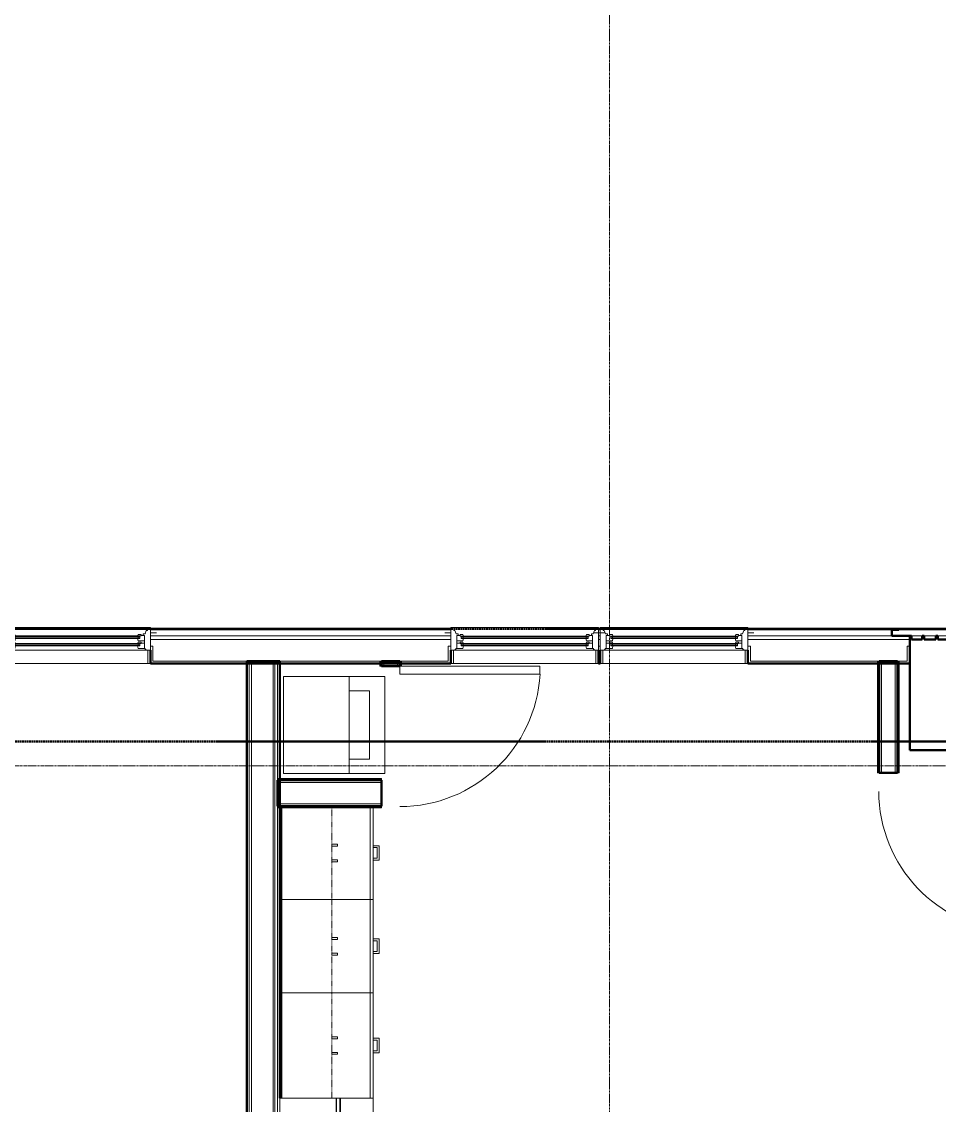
# Model space of a CAD drawing. Header units: inches. Extents: x -4218 to -1830, y 9767 to 12426.
# Drawn here: x -2978.4 to -2742.5, y 10728.9 to 11007.5 of the extents above; entities that cross this region are included whole.
import ezdxf

# ---------------------------------------------------------------- set-up
doc = ezdxf.new("R2010")
doc.units = ezdxf.units.IN
doc.header["$MEASUREMENT"] = 0
for name, pattern in [('Dash', [0.25, 0.125, -0.125]), ('Dash 1_16_', [0.125, 0.0625, -0.0625]), ('Grid Line 1_2_', [0.875, 0.5, -0.125, 0.125, -0.125])]:
    doc.linetypes.add(name, pattern=pattern)
for name, color, linetype, lineweight in [('0-1', 7, 'Continuous', 5), ('0-2', 253, 'Continuous', 9), ('A-DOOR-1', 7, 'Continuous', 9), ('A-DOOR-2', 50, 'Continuous', 20), ('A-GENM', 5, 'Continuous', 9), ('A-GENM-7', 5, 'Continuous', 50), ('A-GLAZ-1', 151, 'Continuous', 9), ('A-GLAZ-2', 151, 'Continuous', 20), ('A-GLAZ-3', 151, 'Continuous', 50), ('A-WALL', 113, 'Continuous', 13), ('A-WALL-1', 250, 'Continuous', 50), ('A-WALL-2', 10, 'Continuous', 13), ('A-WALL-3', 254, 'Continuous', 9), ('A-WALL-4', 253, 'Continuous', 9), ('A-WALL-5', 252, 'Continuous', 9), ('A-WALL-6', 7, 'Continuous', 9), ('A-WALL-8', 113, 'Continuous', 9), ('A-WALL-9', 113, 'Continuous', 50), ('C-PROP-LINE-1', 91, 'Dash 1_16_', 50), ('I-WALL-1', 250, 'Continuous', 50), ('I-WALL-2', 254, 'Continuous', 9), ('I-WALL-3', 253, 'Continuous', 9), ('I-WALL-4', 252, 'Continuous', 9), ('P-SANR-FIXT-1', 7, 'Continuous', 9), ('Q-CASE-1', 252, 'Continuous', 9), ('Q-CASE-2', 7, 'Continuous', 9), ('Q-CASE-3', 253, 'Continuous', 9), ('Q-CASE-4', 7, 'Dash', 9), ('Q-CASE-5', 254, 'Continuous', 9), ('S-GRID-1', 1, 'Grid Line 1_2_', 9)]:
    doc.layers.add(name, color=color, linetype=linetype, lineweight=lineweight)

# ---------------------------------------------------------------- blocks, each defined once
blk = doc.blocks.new('Basic Wall _ INT - W4BØF - _5_8 GYP - 2X4 WOOD_BATT_ - 5_8 GYP_ - ___-3182851-BACKGROUND - 3RD FLOOR')
at = {"layer": 'A-WALL-4'}
for p, q in [((-2753.23, 10843.13), (-2753.25, 10843.13)), ((-2753.25, 10842.51), (-2753.25, 10843.1)), ((-2753.05, 10843.13), (-2753.11, 10843.13)), ((-2752.9, 10843.13), (-2753.04, 10843.13)), ((-2752.84, 10843.13), (-2752.9, 10843.13)), ((-2752.9, 10843.11), (-2752.9, 10842.51))]:
    blk.add_line(p, q, dxfattribs=at)
at = {"layer": 'A-WALL-5'}
for p, q in [((-2753.25, 10843.13), (-2753.21, 10843.13)), ((-2753.25, 10814.39), (-2753.25, 10842.51)), ((-2753.21, 10843.13), (-2753.12, 10843.13)), ((-2753.12, 10843.13), (-2752.84, 10843.13)), ((-2753.12, 10842.51), (-2753.12, 10843.1)), ((-2752.9, 10842.51), (-2752.9, 10814.39)), ((-2752.84, 10843.11), (-2752.84, 10842.51)), ((-2753.25, 10814.39), (-2753.23, 10814.39)), ((-2753.11, 10814.39), (-2753.05, 10814.39)), ((-2753.04, 10814.39), (-2752.9, 10814.39)), ((-2752.9, 10814.39), (-2752.84, 10814.39))]:
    blk.add_line(p, q, dxfattribs=at)
at = {"layer": 'A-WALL-6'}
for p, q in [((-2753.12, 10814.39), (-2753.12, 10842.51)), ((-2752.84, 10842.51), (-2752.84, 10814.39)), ((-2753.21, 10814.39), (-2753.25, 10814.39)), ((-2753.12, 10814.39), (-2753.21, 10814.39)), ((-2752.84, 10814.39), (-2753.12, 10814.39))]:
    blk.add_line(p, q, dxfattribs=at)
blk = doc.blocks.new('Basic Wall _ INT - W4BØF - _5_8 GYP - 2X4 WOOD_BATT_ - 5_8 GYP_ - ___-3182852-BACKGROUND - 3RD FLOOR')
at = {"layer": 'A-WALL-4'}
for p, q in [((-2758.35, 10843.13), (-2758.41, 10843.13)), ((-2758.21, 10843.13), (-2758.35, 10843.13)), ((-2758.35, 10843.13), (-2758.35, 10842.51)), ((-2758.14, 10843.13), (-2758.2, 10843.13)), ((-2758, 10843.13), (-2758.02, 10843.13)), ((-2758, 10842.51), (-2758, 10843.13))]:
    blk.add_line(p, q, dxfattribs=at)
at = {"layer": 'A-WALL-5'}
for p, q in [((-2758.41, 10843.13), (-2758.12, 10843.13)), ((-2758.41, 10843.13), (-2758.41, 10842.51)), ((-2758.35, 10842.51), (-2758.35, 10814.39)), ((-2758.12, 10843.13), (-2758.12, 10842.51)), ((-2758.12, 10843.13), (-2758.04, 10843.13)), ((-2758.04, 10843.13), (-2758, 10843.13)), ((-2758, 10814.39), (-2758, 10842.51)), ((-2758.41, 10814.39), (-2758.35, 10814.39)), ((-2758.35, 10814.39), (-2758.21, 10814.39)), ((-2758.2, 10814.39), (-2758.14, 10814.39)), ((-2758.02, 10814.39), (-2758, 10814.39))]:
    blk.add_line(p, q, dxfattribs=at)
at = {"layer": 'A-WALL-6'}
for p, q in [((-2758.41, 10842.51), (-2758.41, 10814.39)), ((-2758.12, 10842.51), (-2758.12, 10814.39)), ((-2758.12, 10814.39), (-2758.41, 10814.39)), ((-2758.04, 10814.39), (-2758.12, 10814.39)), ((-2758, 10814.39), (-2758.04, 10814.39))]:
    blk.add_line(p, q, dxfattribs=at)
blk = doc.blocks.new('SWING - SINGLE - FLUSH - 36_ x 80_ - OFFSET PIVOT DOOR AT MAGIC PAK AND WASHER_DRYER-3199415-BACKGROUND - 3RD FLOOR')
at = {"layer": 'A-DOOR-1'}
blk.add_arc((18, -2.38), 36.07, 180, 266.8211, dxfattribs=at)
at = {"layer": 'A-DOOR-2'}
for p, q in [((16, -2.38), (16, -38.39)), ((18, -2.38), (16, -2.38)), ((18, -2.38), (18, -38.39)), ((18, -38.39), (16, -38.39))]:
    blk.add_line(p, q, dxfattribs=at)
blk = doc.blocks.new('Basic Wall _ INT - W4BØF - _5_8 GYP - 2X4 WOOD_BATT_ - 5_8 GYP_ - ___-3182863-BACKGROUND - 3RD FLOOR')
at = {"layer": 'A-WALL-3'}
blk.add_line((-2886.07, 10843.13), (-2886.07, 10843.13), dxfattribs=at)
at = {"layer": 'A-WALL-4'}
for p, q in [((-2886.3, 10843.13), (-2886.36, 10843.13)), ((-2886.15, 10843.13), (-2886.3, 10843.13)), ((-2886.3, 10843.13), (-2886.3, 10842.51)), ((-2886.09, 10843.13), (-2886.15, 10843.13)), ((-2885.95, 10843.13), (-2885.97, 10843.13)), ((-2885.95, 10842.51), (-2885.95, 10843.13))]:
    blk.add_line(p, q, dxfattribs=at)
at = {"layer": 'A-WALL-5'}
for p, q in [((-2886.36, 10843.13), (-2886.07, 10843.13)), ((-2886.36, 10843.13), (-2886.36, 10842.51)), ((-2886.3, 10842.5), (-2886.3, 10841.8)), ((-2886.07, 10843.13), (-2886.07, 10842.51)), ((-2886.07, 10843.13), (-2885.99, 10843.13)), ((-2885.99, 10843.13), (-2885.95, 10843.13)), ((-2885.95, 10841.8), (-2885.95, 10842.51)), ((-2886.36, 10841.8), (-2886.3, 10841.8)), ((-2886.3, 10841.8), (-2886.15, 10841.8)), ((-2886.15, 10841.8), (-2886.09, 10841.8)), ((-2886.07, 10841.8), (-2886.07, 10841.8)), ((-2885.97, 10841.8), (-2885.95, 10841.8))]:
    blk.add_line(p, q, dxfattribs=at)
at = {"layer": 'A-WALL-6'}
for p, q in [((-2886.36, 10842.51), (-2886.36, 10841.8)), ((-2886.07, 10842.51), (-2886.07, 10841.8)), ((-2886.07, 10841.8), (-2886.36, 10841.8)), ((-2885.99, 10841.8), (-2886.07, 10841.8)), ((-2885.95, 10841.8), (-2885.99, 10841.8))]:
    blk.add_line(p, q, dxfattribs=at)
blk = doc.blocks.new('Basic Wall _ INT - W4BØF - _5_8 GYP - 2X4 WOOD_BATT_ - 5_8 GYP_ - ___-3182864-BACKGROUND - 3RD FLOOR')
at = {"layer": 'A-WALL-4'}
for p, q in [((-2881.17, 10843.13), (-2881.2, 10843.13)), ((-2881.2, 10842.51), (-2881.2, 10843.13)), ((-2881.08, 10843.13), (-2881.07, 10843.13)), ((-2881, 10843.13), (-2881.06, 10843.13)), ((-2880.85, 10843.13), (-2880.99, 10843.13)), ((-2880.78, 10843.13), (-2880.85, 10843.13)), ((-2880.85, 10843.13), (-2880.85, 10842.51)), ((-2881.07, 10841.8), (-2881.08, 10841.8))]:
    blk.add_line(p, q, dxfattribs=at)
at = {"layer": 'A-WALL-5'}
for p, q in [((-2881.2, 10843.13), (-2881.15, 10843.13)), ((-2881.2, 10841.8), (-2881.2, 10842.51)), ((-2881.15, 10843.13), (-2881.08, 10843.13)), ((-2881.07, 10842.51), (-2881.07, 10843.13)), ((-2881.07, 10843.13), (-2880.78, 10843.13)), ((-2880.85, 10842.51), (-2880.85, 10841.8)), ((-2880.78, 10843.13), (-2880.78, 10842.51)), ((-2881.2, 10841.8), (-2881.17, 10841.8)), ((-2881.06, 10841.8), (-2881, 10841.8)), ((-2880.99, 10841.8), (-2880.85, 10841.8)), ((-2880.85, 10841.8), (-2880.78, 10841.8))]:
    blk.add_line(p, q, dxfattribs=at)
at = {"layer": 'A-WALL-6'}
for p, q in [((-2881.07, 10841.8), (-2881.07, 10842.51)), ((-2880.78, 10842.51), (-2880.78, 10841.8)), ((-2881.15, 10841.8), (-2881.2, 10841.8)), ((-2881.08, 10841.8), (-2881.15, 10841.8)), ((-2880.78, 10841.8), (-2881.07, 10841.8))]:
    blk.add_line(p, q, dxfattribs=at)
blk = doc.blocks.new('Basic Wall _ INT - W6BØF - _5_8 GYP - 2X6 WOOD_BATT_ - 5_8 GYP_ - ___-3182920-BACKGROUND - 3RD FLOOR')
at = {"layer": 'A-WALL-3'}
for p, q in [((-2912.7, 10805.8), (-2912.7, 10805.77)), ((-2912.7, 10805.66), (-2912.7, 10805.6)), ((-2912.7, 10805.59), (-2912.7, 10805.45)), ((-2912.7, 10805.45), (-2912.7, 10805.38)), ((-2912.07, 10805.8), (-2911.7, 10805.8)), ((-2911.7, 10805.45), (-2912.07, 10805.45))]:
    blk.add_line(p, q, dxfattribs=at)
at = {"layer": 'A-WALL-4'}
for p, q in [((-2912.7, 10805.76), (-2912.7, 10805.8)), ((-2912.7, 10805.8), (-2912.07, 10805.8)), ((-2912.7, 10805.7), (-2912.7, 10805.76)), ((-2912.7, 10805.68), (-2912.7, 10805.7)), ((-2912.7, 10805.67), (-2912.7, 10805.68)), ((-2912.7, 10805.65), (-2912.7, 10805.67)), ((-2912.7, 10805.5), (-2912.7, 10805.65)), ((-2912.7, 10805.38), (-2912.7, 10805.5)), ((-2912.07, 10805.45), (-2912.7, 10805.45)), ((-2911.7, 10805.38), (-2912.07, 10805.38)), ((-2912.05, 10805.67), (-2911.7, 10805.67)), ((-2911.7, 10805.8), (-2888.07, 10805.8)), ((-2888.07, 10805.45), (-2911.7, 10805.45))]:
    blk.add_line(p, q, dxfattribs=at)
at = {"layer": 'A-WALL-5'}
for p, q in [((-2912.7, 10805.67), (-2912.07, 10805.67)), ((-2912.07, 10805.38), (-2912.7, 10805.38)), ((-2911.7, 10805.67), (-2888.07, 10805.67)), ((-2888.07, 10805.38), (-2911.7, 10805.38)), ((-2888.07, 10805.8), (-2885.95, 10805.8)), ((-2885.95, 10805.45), (-2888.07, 10805.45)), ((-2885.95, 10805.77), (-2885.95, 10805.8)), ((-2885.95, 10805.6), (-2885.95, 10805.66)), ((-2885.95, 10805.45), (-2885.95, 10805.59)), ((-2885.95, 10805.38), (-2885.95, 10805.45))]:
    blk.add_line(p, q, dxfattribs=at)
at = {"layer": 'A-WALL-6'}
for p, q in [((-2888.07, 10805.67), (-2885.95, 10805.67)), ((-2885.95, 10805.38), (-2888.07, 10805.38)), ((-2885.95, 10805.8), (-2885.95, 10805.76)), ((-2885.95, 10805.76), (-2885.95, 10805.67)), ((-2885.95, 10805.67), (-2885.95, 10805.38))]:
    blk.add_line(p, q, dxfattribs=at)
blk = doc.blocks.new('Basic Wall _ INT - W6BØF - _5_8 GYP - 2X6 WOOD_BATT_ - 5_8 GYP_ - ___-3182919-BACKGROUND - 3RD FLOOR')
at = {"layer": 'A-WALL-3'}
for p, q in [((-2912.7, 10812.96), (-2912.7, 10812.9)), ((-2912.7, 10812.9), (-2912.7, 10812.75)), ((-2912.7, 10812.75), (-2912.7, 10812.69)), ((-2912.7, 10812.57), (-2912.7, 10812.55))]:
    blk.add_line(p, q, dxfattribs=at)
at = {"layer": 'A-WALL-4'}
for p, q in [((-2912.7, 10812.84), (-2912.7, 10812.96)), ((-2912.07, 10812.9), (-2912.7, 10812.9)), ((-2912.7, 10812.69), (-2912.7, 10812.84)), ((-2912.7, 10812.67), (-2912.7, 10812.69)), ((-2912.7, 10812.67), (-2912.7, 10812.67)), ((-2912.7, 10812.66), (-2912.7, 10812.67)), ((-2912.7, 10812.65), (-2912.7, 10812.66)), ((-2912.7, 10812.61), (-2912.7, 10812.65)), ((-2912.7, 10812.59), (-2912.7, 10812.61)), ((-2912.7, 10812.55), (-2912.7, 10812.59)), ((-2912.7, 10812.55), (-2912.07, 10812.55))]:
    blk.add_line(p, q, dxfattribs=at)
at = {"layer": 'A-WALL-5'}
for p, q in [((-2912.07, 10812.96), (-2912.7, 10812.96)), ((-2912.07, 10812.67), (-2912.7, 10812.67)), ((-2885.95, 10812.9), (-2912.07, 10812.9)), ((-2912.07, 10812.55), (-2885.95, 10812.55)), ((-2885.95, 10812.9), (-2885.95, 10812.96)), ((-2885.95, 10812.75), (-2885.95, 10812.9)), ((-2885.95, 10812.69), (-2885.95, 10812.75)), ((-2885.95, 10812.55), (-2885.95, 10812.57))]:
    blk.add_line(p, q, dxfattribs=at)
at = {"layer": 'A-WALL-6'}
for p, q in [((-2885.95, 10812.96), (-2912.07, 10812.96)), ((-2885.95, 10812.67), (-2912.07, 10812.67)), ((-2885.95, 10812.96), (-2885.95, 10812.67)), ((-2885.95, 10812.67), (-2885.95, 10812.59)), ((-2885.95, 10812.59), (-2885.95, 10812.55))]:
    blk.add_line(p, q, dxfattribs=at)
blk = doc.blocks.new('Stacked Washer and Dryer - 26_x25_ - Private-1372850-BACKGROUND - 3RD FLOOR')
at = {"layer": 'P-SANR-FIXT-1'}
for p, q in [((0, 12.5), (26, 12.5)), ((0, 12.5), (0, -12.5)), ((16.90625, -12.5), (16.90625, 12.5)), ((26, 12.5), (26, -12.5)), ((22.09375, 8.75), (16.90625, 8.75)), ((22.09375, -8.75), (22.09375, 8.75)), ((16.90625, -8.75), (22.09375, -8.75)), ((26, -12.5), (0, -12.5))]:
    blk.add_line(p, q, dxfattribs=at)
blk = doc.blocks.new('30quot_MicrowaveVent_11166 - 70cm miele oven-2804781-BACKGROUND - 3RD FLOOR')
at = {"layer": 'Q-CASE-2'}
for p, q in [((15.68, 15.6), (-14.2, 15.6)), ((-14.2, 15.39), (-14.2, 15.6)), ((-14.2, 14.61), (-14.2, 15.39)), ((15.68, 15.39), (-14.2, 15.39)), ((15.68, 14.61), (-14.2, 14.61)), ((-14.2, 0), (-14.2, 14.49)), ((-14.2, 14.49), (15.68, 14.49)), ((8.88, 16.6), (7.69, 16.6)), ((7.69, 15.63), (7.69, 16.55)), ((8.88, 16.55), (8.88, 15.63)), ((15.68, 15.6), (15.68, 15.39)), ((15.68, 15.39), (15.68, 14.61)), ((15.68, 14.49), (15.68, 0)), ((-14.2, 0), (15.68, 0))]:
    blk.add_line(p, q, dxfattribs=at)
blk = doc.blocks.new('Base Cabinet 3 Drawer 230 - Base Cabinet 3 Drawer 230 27_-V118-BACKGROUND - 3RD FLOOR')
at = {"layer": 'Q-CASE-1'}
for p, q in [((-12.76, 24), (14.24, 24)), ((-12.76, 23.25), (-12.76, 24)), ((14.24, 23.25), (-12.76, 23.25)), ((-12.76, 23.25), (-12.76, 0.37)), ((-0.64, 24), (-1.14, 24)), ((2.11, 24), (2.61, 24)), ((14.24, 24), (14.24, 23.25)), ((14.24, 15.6), (14.24, 23.25)), ((14.24, 14.49), (14.24, 14.61))]:
    blk.add_line(p, q, dxfattribs=at)
at = {"layer": 'Q-CASE-2'}
for p, q in [((2.61, 25.5), (-1.14, 25.5)), ((-1.14, 25.5), (-1.14, 24)), ((2.61, 24), (2.61, 25.5)), ((-0.64, 24), (-0.64, 25)), ((-0.64, 25), (2.11, 25)), ((2.11, 25), (2.11, 24))]:
    blk.add_line(p, q, dxfattribs=at)
at = {"layer": 'Q-CASE-3'}
for p, q in [((-0.64, 24), (-1.14, 24)), ((2.11, 24), (2.61, 24)), ((-12.76, 0.37), (-12.76, 0))]:
    blk.add_line(p, q, dxfattribs=at)
at = {"layer": 'Q-CASE-5'}
for p, q in [((-0.64, 24), (-1.14, 24)), ((2.11, 24), (2.61, 24)), ((-12.76, 0), (14.24, 0))]:
    blk.add_line(p, q, dxfattribs=at)
blk = doc.blocks.new('Base Cabinet 3 Drawer 230 - Base Cabinet 3 Drawer 230 24_-V119-BACKGROUND - 3RD FLOOR')
at = {"layer": 'Q-CASE-1'}
for p, q in [((-11.26, 24), (12.74, 24)), ((-11.26, 23.25), (-11.26, 24)), ((12.74, 23.25), (-11.26, 23.25)), ((-11.26, 23.25), (-11.26, 0.37)), ((-0.64, 24), (-1.14, 24)), ((2.11, 24), (2.61, 24)), ((12.74, 24), (12.74, 23.25)), ((12.74, 0.37), (12.74, 23.25))]:
    blk.add_line(p, q, dxfattribs=at)
at = {"layer": 'Q-CASE-2'}
for p, q in [((2.61, 25.5), (-1.14, 25.5)), ((-1.14, 25.5), (-1.14, 24)), ((2.61, 24), (2.61, 25.5)), ((-0.64, 24), (-0.64, 25)), ((-0.64, 25), (2.11, 25)), ((2.11, 25), (2.11, 24))]:
    blk.add_line(p, q, dxfattribs=at)
at = {"layer": 'Q-CASE-3'}
for p, q in [((-0.64, 24), (-1.14, 24)), ((2.11, 24), (2.61, 24)), ((-11.26, 0.37), (-11.26, 0)), ((12.74, 0), (12.74, 0.37))]:
    blk.add_line(p, q, dxfattribs=at)
at = {"layer": 'Q-CASE-5'}
for p, q in [((-0.64, 24), (-1.14, 24)), ((2.11, 24), (2.61, 24)), ((-11.26, 0), (12.74, 0))]:
    blk.add_line(p, q, dxfattribs=at)
blk = doc.blocks.new('Base Cabinet 3 Drawer 230 - Base Cabinet 3 Drawer 230 24_-V124-BACKGROUND - 3RD FLOOR')
at = {"layer": 'Q-CASE-1'}
for p, q in [((-11.26, -23.25), (-11.26, -0.37)), ((-11.26, -23.25), (-11.26, -24)), ((12.74, -23.25), (-11.26, -23.25)), ((-11.26, -24), (12.74, -24)), ((-1.14, -24), (-0.64, -24)), ((2.61, -24), (2.11, -24))]:
    blk.add_line(p, q, dxfattribs=at)
at = {"layer": 'Q-CASE-2'}
for p, q in [((-1.14, -24), (-1.14, -25.5)), ((-0.64, -25), (-0.64, -24)), ((2.11, -25), (-0.64, -25)), ((2.11, -24), (2.11, -25)), ((2.61, -25.5), (2.61, -24)), ((-1.14, -25.5), (2.61, -25.5))]:
    blk.add_line(p, q, dxfattribs=at)
at = {"layer": 'Q-CASE-3'}
for p, q in [((-11.26, -0.37), (-11.26, 0)), ((12.74, -0.37), (12.74, -23.25)), ((-1.14, -24), (-0.64, -24)), ((2.61, -24), (2.11, -24)), ((12.74, -24), (12.74, -23.25))]:
    blk.add_line(p, q, dxfattribs=at)
at = {"layer": 'Q-CASE-5'}
for p, q in [((-11.26, 0), (12.74, 0)), ((12.74, 0), (12.74, -0.37)), ((-1.14, -24), (-0.64, -24)), ((2.61, -24), (2.11, -24))]:
    blk.add_line(p, q, dxfattribs=at)
blk = doc.blocks.new('300 Series Wall Hung Cabinet_302 - 27_ X 24_-2768166-BACKGROUND - 3RD FLOOR')
at = {"layer": 'Q-CASE-2'}
for p, q in [((-2.25, -13.19), (-1.76, -13.19)), ((-2.25, -13.19), (-2.25, -14.69)), ((-1.76, -14.69), (-1.76, -13.19)), ((1.75, -13.19), (2.24, -13.19)), ((1.75, -13.19), (1.75, -14.69)), ((2.24, -14.69), (2.24, -13.19)), ((-2.25, -14.69), (-1.76, -14.69)), ((1.75, -14.69), (2.24, -14.69))]:
    blk.add_line(p, q, dxfattribs=at)
at = {"layer": 'Q-CASE-4'}
for p, q in [((13.5, -0.19), (-13.5, -0.19)), ((-13.5, -0.19), (-13.5, -13.19)), ((13.5, -13.19), (13.5, -0.19)), ((-13.5, -13.19), (13.5, -13.19))]:
    blk.add_line(p, q, dxfattribs=at)
blk = doc.blocks.new('300 Series Wall Hung Cabinet_302 - 24_ X 24_-2590484-BACKGROUND - 3RD FLOOR')
at = {"layer": 'Q-CASE-2'}
for p, q in [((-1.76, 14.69), (-2.25, 14.69)), ((-2.25, 14.69), (-2.25, 13.19)), ((-1.76, 13.19), (-1.76, 14.69)), ((2.24, 14.69), (1.75, 14.69)), ((1.75, 14.69), (1.75, 13.19)), ((2.24, 13.19), (2.24, 14.69)), ((-1.76, 13.19), (-2.25, 13.19)), ((2.24, 13.19), (1.75, 13.19))]:
    blk.add_line(p, q, dxfattribs=at)
at = {"layer": 'Q-CASE-4'}
for p, q in [((-12, 0.19), (-12, 13.19)), ((-12, 13.19), (12, 13.19)), ((12, 13.19), (12, 0.19)), ((12, 0.19), (-12, 0.19))]:
    blk.add_line(p, q, dxfattribs=at)
blk = doc.blocks.new('300 Series Wall Hung Cabinet_302 - 24_ X 24_-2588623-BACKGROUND - 3RD FLOOR')
at = {"layer": 'Q-CASE-2'}
for p, q in [((-2.25, -13.19), (-1.76, -13.19)), ((-2.25, -13.19), (-2.25, -14.69)), ((-1.76, -14.69), (-1.76, -13.19)), ((1.75, -13.19), (2.24, -13.19)), ((1.75, -13.19), (1.75, -14.69)), ((2.24, -14.69), (2.24, -13.19)), ((-2.25, -14.69), (-1.76, -14.69)), ((1.75, -14.69), (2.24, -14.69))]:
    blk.add_line(p, q, dxfattribs=at)
at = {"layer": 'Q-CASE-4'}
for p, q in [((12, -0.19), (-12, -0.19)), ((-12, -0.19), (-12, -13.19)), ((12, -13.19), (12, -0.19)), ((-12, -13.19), (12, -13.19))]:
    blk.add_line(p, q, dxfattribs=at)
blk = doc.blocks.new('CTR - 1st Phase - Unit Layouts_rvt-1-BACKGROUND - 3RD FLOOR')
at = {"layer": 'A-WALL-1'}
for p, q in [((-2885.95, 10843.13), (-2885.95, 10841.8)), ((-2885.32, 10843.13), (-2885.95, 10843.13)), ((-2881.82, 10843.13), (-2885.32, 10843.13)), ((-2881.2, 10843.13), (-2881.82, 10843.13)), ((-2881.2, 10841.8), (-2881.2, 10843.13)), ((-2758, 10843.13), (-2758, 10814.39)), ((-2757.37, 10843.13), (-2758, 10843.13)), ((-2753.87, 10843.13), (-2757.37, 10843.13)), ((-2753.25, 10843.13), (-2753.87, 10843.13)), ((-2753.25, 10814.39), (-2753.25, 10843.13)), ((-2885.95, 10841.8), (-2881.2, 10841.8)), ((-2885.95, 10812.55), (-2912.7, 10812.55)), ((-2912.7, 10812.55), (-2912.7, 10805.8)), ((-2885.95, 10805.8), (-2885.95, 10812.55)), ((-2758, 10814.39), (-2753.25, 10814.39)), ((-2912.7, 10805.8), (-2885.95, 10805.8)), ((-2911.7, 10805.8), (-2912.07, 10805.8)), ((-2912.07, 10805.8), (-2912.07, 10730.8)), ((-2911.7, 10730.8), (-2911.7, 10805.8))]:
    blk.add_line(p, q, dxfattribs=at)
at = {"layer": 'A-WALL-2'}
for p, q in [((-2885.32, 10841.8), (-2885.32, 10842.51)), ((-2881.82, 10842.51), (-2885.32, 10842.51)), ((-2881.82, 10841.8), (-2881.82, 10842.51)), ((-2757.37, 10814.39), (-2757.37, 10842.51)), ((-2753.87, 10842.51), (-2757.37, 10842.51)), ((-2753.87, 10814.39), (-2753.87, 10842.51)), ((-2912.7, 10811.92), (-2885.95, 10811.92)), ((-2912.7, 10806.42), (-2885.95, 10806.42))]:
    blk.add_line(p, q, dxfattribs=at)
at = {"layer": 'A-WALL-3'}
for p, q in [((-2885.95, 10843.13), (-2885.95, 10842.51)), ((-2881.2, 10842.51), (-2881.2, 10843.13)), ((-2758, 10843.13), (-2758, 10842.51)), ((-2753.25, 10842.51), (-2753.25, 10843.1)), ((-2912.07, 10812.55), (-2912.7, 10812.55)), ((-2912.7, 10805.8), (-2912.7, 10812.55)), ((-2912.7, 10805.8), (-2912.07, 10805.8)), ((-2912.07, 10805.8), (-2911.7, 10805.8)), ((-2911.7, 10805.8), (-2888.07, 10805.8))]:
    blk.add_line(p, q, dxfattribs=at)
at = {"layer": 'A-WALL-4'}
for p, q in [((-2885.95, 10843.13), (-2881.2, 10843.13)), ((-2885.95, 10842.51), (-2885.95, 10841.8)), ((-2881.2, 10841.8), (-2881.2, 10842.51)), ((-2758, 10843.13), (-2753.25, 10843.13)), ((-2758, 10842.51), (-2758, 10814.39)), ((-2753.25, 10814.39), (-2753.25, 10842.51)), ((-2885.95, 10812.55), (-2912.07, 10812.55)), ((-2912.07, 10805.8), (-2911.7, 10805.8)), ((-2912.07, 10805.8), (-2912.07, 10730.8)), ((-2888.07, 10805.8), (-2885.95, 10805.8))]:
    blk.add_line(p, q, dxfattribs=at)
at = {"layer": 'A-WALL-5'}
for p, q in [((-2881.2, 10841.8), (-2885.95, 10841.8)), ((-2885.95, 10812.55), (-2885.95, 10805.8)), ((-2753.25, 10814.39), (-2758, 10814.39)), ((-2911.7, 10730.8), (-2911.7, 10805.8))]:
    blk.add_line(p, q, dxfattribs=at)
at = {"layer": 'A-WALL-8'}
for p, q in [((-2912.07, 10805.8), (-2912.07, 10730.8)), ((-2911.7, 10805.8), (-2912.07, 10805.8)), ((-2912.07, 10730.8), (-2912.07, 10805.8)), ((-2912.07, 10805.8), (-2911.7, 10805.8)), ((-2888.07, 10805.8), (-2911.7, 10805.8)), ((-2911.7, 10805.8), (-2888.07, 10805.8)), ((-2888.07, 10675.54), (-2888.07, 10805.8)), ((-2888.07, 10805.8), (-2888.07, 10675.54))]:
    blk.add_line(p, q, dxfattribs=at)
at = {"layer": '0-2'}
for name, p in [('Basic Wall _ INT - W4BØF - _5_8 GYP - 2X4 WOOD_BATT_ - 5_8 GYP_ - ___-3182863-BACKGROUND - 3RD FLOOR', (0, 0)), ('Basic Wall _ INT - W4BØF - _5_8 GYP - 2X4 WOOD_BATT_ - 5_8 GYP_ - ___-3182864-BACKGROUND - 3RD FLOOR', (0, 0)), ('Basic Wall _ INT - W4BØF - _5_8 GYP - 2X4 WOOD_BATT_ - 5_8 GYP_ - ___-3182852-BACKGROUND - 3RD FLOOR', (0, 0)), ('Basic Wall _ INT - W4BØF - _5_8 GYP - 2X4 WOOD_BATT_ - 5_8 GYP_ - ___-3182851-BACKGROUND - 3RD FLOOR', (0, 0)), ('Stacked Washer and Dryer - 26_x25_ - Private-1372850-BACKGROUND - 3RD FLOOR', (-2911.11, 10826.7)), ('Basic Wall _ INT - W6BØF - _5_8 GYP - 2X6 WOOD_BATT_ - 5_8 GYP_ - ___-3182919-BACKGROUND - 3RD FLOOR', (0, 0)), ('SWING - SINGLE - FLUSH - 36_ x 80_ - OFFSET PIVOT DOOR AT MAGIC PAK AND WASHER_DRYER-3199415-BACKGROUND - 3RD FLOOR', (-2740, 10812.02)), ('Basic Wall _ INT - W6BØF - _5_8 GYP - 2X6 WOOD_BATT_ - 5_8 GYP_ - ___-3182920-BACKGROUND - 3RD FLOOR', (0, 0))]:
    blk.add_blockref(name, p, dxfattribs=at)
for name, p, rotation in [('SWING - SINGLE - FLUSH - 36_ x 80_ - OFFSET PIVOT DOOR AT MAGIC PAK AND WASHER_DRYER-3199415-BACKGROUND - 3RD FLOOR', (-2883.57, 10823.8), 90.00000000000743), ('Base Cabinet 3 Drawer 230 - Base Cabinet 3 Drawer 230 24_-V124-BACKGROUND - 3RD FLOOR', (-2912.07, 10793.06), 89.99999999991587), ('300 Series Wall Hung Cabinet_302 - 24_ X 24_-2588623-BACKGROUND - 3RD FLOOR', (-2911.89, 10793.8), 89.99999999996126), ('Base Cabinet 3 Drawer 230 - Base Cabinet 3 Drawer 230 24_-V119-BACKGROUND - 3RD FLOOR', (-2912.07, 10770.54), 270.0000000000055), ('300 Series Wall Hung Cabinet_302 - 24_ X 24_-2590484-BACKGROUND - 3RD FLOOR', (-2911.89, 10769.8), 269.9999999999612), ('Base Cabinet 3 Drawer 230 - Base Cabinet 3 Drawer 230 27_-V118-BACKGROUND - 3RD FLOOR', (-2912.07, 10745.04), 270.0000000000055), ('300 Series Wall Hung Cabinet_302 - 27_ X 24_-2768166-BACKGROUND - 3RD FLOOR', (-2911.89, 10744.3), 89.99999999996126), ('30quot_MicrowaveVent_11166 - 70cm miele oven-2804781-BACKGROUND - 3RD FLOOR', (-2912.07, 10716.59), 269.99999999996)]:
    blk.add_blockref(name, p, dxfattribs=dict(at, rotation=rotation))
blk = doc.blocks.new('CTR - 1st Phase - Common Walls_rvt-1-BACKGROUND - 3RD FLOOR')
at = {"layer": 'A-WALL-2'}
for p, q in [((-2919.95, 10843.14), (-2919.95, 10458.16)), ((-2919.32, 10843.14), (-2919.32, 10458.16)), ((-2913.82, 10843.14), (-2913.82, 10458.16)), ((-2913.32, 10843.14), (-2913.32, 10458.16)), ((-2912.7, 10843.14), (-2912.7, 10458.16))]:
    blk.add_line(p, q, dxfattribs=at)
at = {"layer": 'I-WALL-1'}
for p, q in [((-2912.07, 10843.14), (-2920.57, 10843.14)), ((-2920.57, 10843.14), (-2920.57, 10525.42)), ((-2912.07, 10730.8), (-2912.07, 10843.14))]:
    blk.add_line(p, q, dxfattribs=at)
at = {"layer": 'I-WALL-2'}
for p, q in [((-2920.57, 10843.14), (-2912.07, 10843.14)), ((-2912.07, 10805.6), (-2912.07, 10805.65)), ((-2912.07, 10805.5), (-2912.07, 10805.59)), ((-2912.07, 10805.38), (-2912.07, 10805.5)), ((-2912.07, 10730.8), (-2912.07, 10805.38))]:
    blk.add_line(p, q, dxfattribs=at)
at = {"layer": 'I-WALL-3'}
for p, q in [((-2920.57, 10843.14), (-2920.57, 10842.51)), ((-2912.07, 10842.51), (-2912.07, 10843.14)), ((-2912.07, 10812.84), (-2912.07, 10812.96)), ((-2912.07, 10812.75), (-2912.07, 10812.84)), ((-2912.07, 10812.69), (-2912.07, 10812.75)), ((-2912.07, 10805.8), (-2912.07, 10812.55))]:
    blk.add_line(p, q, dxfattribs=at)
at = {"layer": 'I-WALL-4'}
for p, q in [((-2920.57, 10842.51), (-2920.57, 10593.66)), ((-2912.07, 10812.96), (-2912.07, 10842.51))]:
    blk.add_line(p, q, dxfattribs=at)
blk = doc.blocks.new('Perforated Panel at Magic-Pak - hvac panel - 3rd floor-2505075-BACKGROUND - 3RD FLOOR')
at = {"layer": 'A-GLAZ-3'}
for p, q in [((19.01, 4.44), (-19.01, 4.44)), ((-19.01, 4.44), (-19.01, 4.37)), ((-19.01, 4.37), (19.01, 4.37)), ((19.01, 4.37), (19.01, 4.44))]:
    blk.add_line(p, q, dxfattribs=at)
blk = doc.blocks.new('Window-Double_Hung-Andersen-400_Series-Tilt_Wash - DOUBLE HUNG - COTTAGE - 3RD FLOOR-2888224-BACKGROUND - 3RD FLOOR')
at = {"layer": 'A-GLAZ-1'}
for p, q in [((-16.29, 2.5), (-15.7, 2.5)), ((-16.29, 2.12), (-15.7, 2.12)), ((-16.29, 0.56), (-15.7, 0.56)), ((-16.29, 0.19), (-15.7, 0.19)), ((-15.82, 2.5), (-15.82, 2.12)), ((-15.82, 0.56), (-15.82, 0.19)), ((-15.7, 2.62), (15.7, 2.62)), ((-15.7, 2.5), (15.7, 2.5)), ((-15.7, 2.12), (15.7, 2.12)), ((-15.7, 2), (15.7, 2)), ((-15.7, 0.69), (15.7, 0.69)), ((-15.7, 0.56), (15.7, 0.56)), ((-15.7, 0.19), (15.7, 0.19)), ((-15.7, 0.06), (15.7, 0.06)), ((16.29, 2.5), (15.7, 2.5)), ((16.29, 2.12), (15.7, 2.12)), ((16.29, 0.56), (15.7, 0.56)), ((16.29, 0.19), (15.7, 0.19)), ((15.82, 2.5), (15.82, 2.12)), ((15.82, 0.56), (15.82, 0.19)), ((-19.01, -3.94), (-19.01, -2.44)), ((-19.01, -2.44), (-18.95, -2.44)), ((18.95, -1.06), (-18.95, -1.06)), ((-18.95, -1.06), (-18.95, -4.44)), ((-18.32, -1.06), (-18.32, -4.44)), ((18.32, -1.06), (18.32, -4.44)), ((18.95, -4.44), (18.95, -1.06)), ((18.95, -2.44), (19.01, -2.44)), ((19.01, -2.44), (19.01, -3.94)), ((-18.95, -3.94), (-19.01, -3.94)), ((-18.95, -4.44), (18.95, -4.44)), ((19.01, -3.94), (18.95, -3.94))]:
    blk.add_line(p, q, dxfattribs=at)
at = {"layer": 'A-GLAZ-2'}
for p, q in [((-19.01, 3.44), (-20.51, 3.44)), ((19.01, 4.81), (-19.01, 4.81)), ((-19.01, 4.81), (-19.01, -1.06)), ((-18.2, 4.81), (-18.2, 4)), ((-18.2, 4), (-17.92, 4)), ((-17.92, 4), (-17.61, 3.19)), ((-17.61, 3.19), (-17.14, 3.19)), ((-17.14, 3.19), (-17.14, 2.75)), ((-15.86, 2.97), (-16.57, 2.97)), ((-16.57, 2.62), (-16.57, 2.97)), ((-15.86, 2.97), (-15.7, 2.62)), ((15.86, 2.97), (15.7, 2.62)), ((15.86, 2.97), (16.57, 2.97)), ((16.57, 2.62), (16.57, 2.97)), ((17.14, 3.19), (17.14, 2.75)), ((17.61, 3.19), (17.14, 3.19)), ((17.92, 4), (17.61, 3.19)), ((18.2, 4), (17.92, 4)), ((18.2, 4.81), (18.2, 4)), ((19.01, -1.06), (19.01, 4.81)), ((19.01, 3.44), (20.51, 3.44)), ((-17.42, 2.75), (-16.57, 2.75)), ((-17.42, 2.75), (-17.42, -0.56)), ((-17.42, 1.37), (-15.86, 1.37)), ((-17.42, 0.81), (-16.57, 0.81)), ((-15.7, 2.62), (-16.57, 2.62)), ((-15.86, 1.03), (-16.57, 1.03)), ((-16.57, 0.69), (-16.57, 1.03)), ((-15.7, 0.69), (-16.57, 0.69)), ((-16.29, 2.62), (-16.29, 2)), ((-15.7, 2), (-16.29, 2)), ((-16.29, 0.69), (-16.29, 0.06)), ((-15.7, 0.06), (-16.29, 0.06)), ((-15.86, 1.37), (-15.7, 2)), ((-15.86, 1.03), (-15.7, 0.69)), ((-15.86, -0.56), (-15.7, 0.06)), ((15.7, 2.62), (16.57, 2.62)), ((15.7, 2), (16.29, 2)), ((15.86, 1.37), (15.7, 2)), ((15.86, 1.03), (15.7, 0.69)), ((15.7, 0.69), (16.57, 0.69)), ((15.7, 0.06), (16.29, 0.06)), ((15.86, -0.56), (15.7, 0.06)), ((17.42, 1.37), (15.86, 1.37)), ((15.86, 1.03), (16.57, 1.03)), ((16.29, 2.62), (16.29, 2)), ((16.29, 0.69), (16.29, 0.06)), ((17.42, 2.75), (16.57, 2.75)), ((16.57, 0.69), (16.57, 1.03)), ((17.42, 0.81), (16.57, 0.81)), ((17.42, 2.75), (17.42, -0.56)), ((-19.01, -1.06), (19.01, -1.06)), ((-17.67, -0.78), (-18, -1.06)), ((-17.67, -0.78), (-17.67, -0.56)), ((-17.67, -0.56), (-15.86, -0.56)), ((17.67, -0.56), (15.86, -0.56)), ((17.67, -0.78), (17.67, -0.56)), ((17.67, -0.78), (18, -1.06))]:
    blk.add_line(p, q, dxfattribs=at)
blk = doc.blocks.new('Window-Double_Hung-Andersen-400_Series-Tilt_Wash - DOUBLE HUNG - COTTAGE - 3RD FLOOR-2888547-BACKGROUND - 3RD FLOOR')
at = {"layer": 'A-GLAZ-1'}
for p, q in [((-19.01, 2.44), (-19.01, 3.94)), ((-19.01, 3.94), (-18.95, 3.94)), ((-18.95, 4.44), (18.95, 4.44)), ((-18.95, 1.06), (-18.95, 4.44)), ((-18.32, 1.06), (-18.32, 4.44)), ((18.32, 1.06), (18.32, 4.44)), ((18.95, 4.44), (18.95, 1.06)), ((18.95, 3.94), (19.01, 3.94)), ((19.01, 3.94), (19.01, 2.44)), ((-18.95, 2.44), (-19.01, 2.44)), ((18.95, 1.06), (-18.95, 1.06)), ((19.01, 2.44), (18.95, 2.44)), ((-16.29, -0.19), (-15.7, -0.19)), ((-16.29, -0.56), (-15.7, -0.56)), ((-16.29, -2.13), (-15.7, -2.13)), ((-16.29, -2.5), (-15.7, -2.5)), ((-15.82, -0.56), (-15.82, -0.19)), ((-15.82, -2.5), (-15.82, -2.13)), ((-15.7, -0.06), (15.7, -0.06)), ((-15.7, -0.19), (15.7, -0.19)), ((-15.7, -0.56), (15.7, -0.56)), ((-15.7, -0.69), (15.7, -0.69)), ((-15.7, -2), (15.7, -2)), ((-15.7, -2.13), (15.7, -2.13)), ((-15.7, -2.5), (15.7, -2.5)), ((-15.7, -2.63), (15.7, -2.63)), ((16.29, -0.19), (15.7, -0.19)), ((16.29, -0.56), (15.7, -0.56)), ((16.29, -2.13), (15.7, -2.13)), ((16.29, -2.5), (15.7, -2.5)), ((15.82, -0.56), (15.82, -0.19)), ((15.82, -2.5), (15.82, -2.13))]:
    blk.add_line(p, q, dxfattribs=at)
at = {"layer": 'A-GLAZ-2'}
for p, q in [((-19.01, 1.06), (19.01, 1.06)), ((-19.01, -4.81), (-19.01, 1.06)), ((-17.67, 0.78), (-18, 1.06)), ((-17.67, 0.78), (-17.67, 0.56)), ((-17.67, 0.56), (-15.86, 0.56)), ((-17.42, -2.75), (-17.42, 0.56)), ((-15.86, 0.56), (-15.7, -0.06)), ((15.86, 0.56), (15.7, -0.06)), ((17.67, 0.56), (15.86, 0.56)), ((17.42, -2.75), (17.42, 0.56)), ((17.67, 0.78), (18, 1.06)), ((17.67, 0.78), (17.67, 0.56)), ((19.01, 1.06), (19.01, -4.81)), ((-17.42, -0.81), (-16.57, -0.81)), ((-17.42, -1.38), (-15.86, -1.38)), ((-17.42, -2.75), (-16.57, -2.75)), ((-17.14, -3.19), (-17.14, -2.75)), ((-16.57, -0.69), (-16.57, -1.03)), ((-15.7, -0.69), (-16.57, -0.69)), ((-15.86, -1.03), (-16.57, -1.03)), ((-16.57, -2.63), (-16.57, -2.97)), ((-15.7, -2.63), (-16.57, -2.63)), ((-16.29, -0.69), (-16.29, -0.06)), ((-15.7, -0.06), (-16.29, -0.06)), ((-16.29, -2.63), (-16.29, -2)), ((-15.7, -2), (-16.29, -2)), ((-15.86, -1.03), (-15.7, -0.69)), ((-15.86, -1.38), (-15.7, -2)), ((-15.86, -2.97), (-15.7, -2.63)), ((15.7, -0.06), (16.29, -0.06)), ((15.86, -1.03), (15.7, -0.69)), ((15.7, -0.69), (16.57, -0.69)), ((15.86, -1.38), (15.7, -2)), ((15.7, -2), (16.29, -2)), ((15.86, -2.97), (15.7, -2.63)), ((15.7, -2.63), (16.57, -2.63)), ((15.86, -1.03), (16.57, -1.03)), ((17.42, -1.38), (15.86, -1.38)), ((16.29, -0.69), (16.29, -0.06)), ((16.29, -2.63), (16.29, -2)), ((16.57, -0.69), (16.57, -1.03)), ((17.42, -0.81), (16.57, -0.81)), ((16.57, -2.63), (16.57, -2.97)), ((17.42, -2.75), (16.57, -2.75)), ((17.14, -3.19), (17.14, -2.75)), ((-19.01, -3.44), (-20.51, -3.44)), ((19.01, -4.81), (-19.01, -4.81)), ((-18.2, -4), (-17.92, -4)), ((-18.2, -4.81), (-18.2, -4)), ((-17.92, -4), (-17.61, -3.19)), ((-17.61, -3.19), (-17.14, -3.19)), ((-15.86, -2.97), (-16.57, -2.97)), ((15.86, -2.97), (16.57, -2.97)), ((17.61, -3.19), (17.14, -3.19)), ((17.92, -4), (17.61, -3.19)), ((18.2, -4), (17.92, -4)), ((18.2, -4.81), (18.2, -4)), ((19.01, -3.44), (20.51, -3.44))]:
    blk.add_line(p, q, dxfattribs=at)
blk = doc.blocks.new('V-Series_EWC4_SPVU_RFA_2015 - 2ND AND 3RD FLOOR-2226480-BACKGROUND - 3RD FLOOR')
at = {"layer": 'A-GENM'}
for p, q in [((-3858.97, 11733.36), (-3858.97, 11736.15)), ((-3858.97, 11729.87), (-3858.97, 11732.86)), ((-3858.97, 11726.39), (-3858.97, 11729.37)), ((-3858.97, 11722.9), (-3858.97, 11725.89)), ((-3858.97, 11719.42), (-3858.97, 11722.4)), ((-3858.97, 11715.93), (-3858.97, 11718.92)), ((-3858.97, 11712.45), (-3858.97, 11715.43)), ((-3858.97, 11709.15), (-3858.97, 11711.95))]:
    blk.add_line(p, q, dxfattribs=at)
at = {"layer": 'A-GENM-7'}
for p, q in [((-3829.54, 11736.59), (-3858.97, 11736.59)), ((-3858.97, 11736.59), (-3858.97, 11736.15)), ((-3858.97, 11736.15), (-3857.97, 11736.15)), ((-3857.97, 11736.15), (-3857.97, 11733.36)), ((-3829.54, 11708.71), (-3829.54, 11736.59)), ((-3857.97, 11733.36), (-3858.97, 11733.36)), ((-3858.97, 11733.36), (-3858.97, 11732.86)), ((-3858.97, 11732.86), (-3857.97, 11732.86)), ((-3857.97, 11732.86), (-3857.97, 11729.87)), ((-3857.97, 11729.87), (-3858.97, 11729.87)), ((-3858.97, 11729.87), (-3858.97, 11729.37)), ((-3858.97, 11729.37), (-3857.97, 11729.37)), ((-3857.97, 11729.37), (-3857.97, 11726.39)), ((-3857.97, 11726.39), (-3858.97, 11726.39)), ((-3858.97, 11726.39), (-3858.97, 11725.89)), ((-3858.97, 11725.89), (-3857.97, 11725.89)), ((-3857.97, 11725.89), (-3857.97, 11722.9)), ((-3857.97, 11722.9), (-3858.97, 11722.9)), ((-3858.97, 11722.9), (-3858.97, 11722.4)), ((-3858.97, 11722.4), (-3857.97, 11722.4)), ((-3857.97, 11722.4), (-3857.97, 11719.42)), ((-3857.97, 11719.42), (-3858.97, 11719.42)), ((-3858.97, 11719.42), (-3858.97, 11718.92)), ((-3858.97, 11718.92), (-3857.97, 11718.92)), ((-3857.97, 11718.92), (-3857.97, 11715.93)), ((-3857.97, 11715.93), (-3858.97, 11715.93)), ((-3858.97, 11715.93), (-3858.97, 11715.43)), ((-3858.97, 11715.43), (-3857.97, 11715.43)), ((-3857.97, 11715.43), (-3857.97, 11712.45)), ((-3857.97, 11712.45), (-3858.97, 11712.45)), ((-3858.97, 11712.45), (-3858.97, 11711.95)), ((-3858.97, 11711.95), (-3857.97, 11711.95)), ((-3857.97, 11711.95), (-3857.97, 11709.15)), ((-3857.97, 11709.15), (-3858.97, 11709.15)), ((-3858.97, 11709.15), (-3858.97, 11708.71)), ((-3858.97, 11708.71), (-3829.54, 11708.71))]:
    blk.add_line(p, q, dxfattribs=at)
blk = doc.blocks.new('Family - ___-2835860-BACKGROUND - 3RD FLOOR')
at = {"layer": 'C-PROP-LINE-1'}
blk.add_line((-2067.55, 10851.39), (-3401.42, 10851.39), dxfattribs=at)
blk = doc.blocks.new('Family - ___-2835903-BACKGROUND - 3RD FLOOR')
at = {"layer": 'C-PROP-LINE-1'}
blk.add_line((-2096.45, 10822.49), (-3400.92, 10822.49), dxfattribs=at)
blk = doc.blocks.new('Family - ___-2835932-BACKGROUND - 3RD FLOOR')
at = {"layer": 'C-PROP-LINE-1'}
blk.add_line((-2067.55, 10851.39), (-3401.42, 10851.39), dxfattribs=at)

msp = doc.modelspace()

# ---------------------------------------------------------------- linework, layer by layer
at = {"layer": 'A-WALL'}
for p, q in [((-2868.14, 10851.14), (-2945.31, 10851.14)), ((-2829.74, 10851.14), (-2830.11, 10851.14)), ((-2754.69, 10851.14), (-2791.71, 10851.14)), ((-2868.14, 10849.64), (-2945.31, 10849.64)), ((-2868.14, 10848.64), (-2945.31, 10848.64)), ((-2829.74, 10849.64), (-2830.11, 10849.64)), ((-2829.74, 10848.64), (-2830.11, 10848.64)), ((-2754.69, 10849.64), (-2791.71, 10849.64)), ((-2750.12, 10848.64), (-2791.71, 10848.64)), ((-2944.69, 10846.95), (-2945.31, 10846.95)), ((-2944.69, 10846.95), (-2944.69, 10843.14)), ((-2868.76, 10843.14), (-2868.76, 10846.95)), ((-2868.14, 10846.95), (-2868.76, 10846.95)), ((-2829.74, 10846.95), (-2830.11, 10846.95)), ((-2791.09, 10846.95), (-2791.71, 10846.95)), ((-2791.09, 10846.95), (-2791.09, 10843.14)), ((-2750.75, 10843.14), (-2750.75, 10846.95)), ((-2750.12, 10846.95), (-2750.75, 10846.95)), ((-2944.69, 10843.14), (-2868.76, 10843.14)), ((-2791.09, 10843.14), (-2750.75, 10843.14))]:
    msp.add_line(p, q, dxfattribs=at)
at = {"layer": 'A-WALL-8'}
for p, q in [((-2945.31, 10842.51), (-2945.37, 10842.51)), ((-2868.07, 10842.51), (-2868.14, 10842.51)), ((-2830.11, 10842.51), (-2830.17, 10842.51)), ((-2829.67, 10842.51), (-2829.74, 10842.51)), ((-2791.71, 10842.51), (-2791.77, 10842.51))]:
    msp.add_line(p, q, dxfattribs=at)
at = {"layer": 'A-WALL-9'}
for p, q in [((-2868.14, 10851.39), (-2945.31, 10851.39)), ((-2829.74, 10851.39), (-2830.11, 10851.39)), ((-2752.94, 10851.39), (-2791.71, 10851.39)), ((-2754.69, 10849.64), (-2754.69, 10851.14)), ((-2754.69, 10851.14), (-2752.94, 10851.14)), ((-2752.94, 10851.14), (-2752.94, 10851.39)), ((-2750.12, 10849.64), (-2754.69, 10849.64)), ((-2750.12, 10842.51), (-2750.12, 10849.64)), ((-2945.31, 10845.89), (-2945.31, 10842.51)), ((-2868.14, 10842.51), (-2868.14, 10845.89)), ((-2830.11, 10845.89), (-2830.11, 10842.51)), ((-2829.74, 10842.51), (-2829.74, 10845.89)), ((-2791.71, 10845.89), (-2791.71, 10842.51)), ((-2945.31, 10842.51), (-2868.14, 10842.51)), ((-2830.11, 10842.51), (-2829.74, 10842.51)), ((-2791.71, 10842.51), (-2750.12, 10842.51))]:
    msp.add_line(p, q, dxfattribs=at)
at = {"layer": 'S-GRID-1'}
for p, q in [((-2827.32, 9836.18), (-2827.32, 12376.81)), ((-1830.2, 10816.19), (-4168.71, 10816.19))]:
    msp.add_line(p, q, dxfattribs=at)

# ---------------------------------------------------------------- block references
at = {"layer": '0-1'}
for name in ['CTR - 1st Phase - Unit Layouts_rvt-1-BACKGROUND - 3RD FLOOR', 'CTR - 1st Phase - Common Walls_rvt-1-BACKGROUND - 3RD FLOOR']:
    msp.add_blockref(name, (0, 0), dxfattribs=at)
at = {"layer": 'A-GENM', "rotation": 269.9999999999999}
msp.add_blockref('V-Series_EWC4_SPVU_RFA_2015 - 2ND AND 3RD FLOOR-2226480-BACKGROUND - 3RD FLOOR', (-14458.84, 6990.67), dxfattribs=at)
at = {"layer": 'A-GLAZ-1', "rotation": 180}
msp.add_blockref('Window-Double_Hung-Andersen-400_Series-Tilt_Wash - DOUBLE HUNG - COTTAGE - 3RD FLOOR-2888547-BACKGROUND - 3RD FLOOR', (-2964.32, 10846.95), dxfattribs=at)
at = {"layer": 'A-GLAZ-1'}
for name, p in [('Window-Double_Hung-Andersen-400_Series-Tilt_Wash - DOUBLE HUNG - COTTAGE - 3RD FLOOR-2888224-BACKGROUND - 3RD FLOOR', (-2849.12, 10846.95)), ('Window-Double_Hung-Andersen-400_Series-Tilt_Wash - DOUBLE HUNG - COTTAGE - 3RD FLOOR-2888224-BACKGROUND - 3RD FLOOR', (-2810.72, 10846.95)), ('Perforated Panel at Magic-Pak - hvac panel - 3rd floor-2505075-BACKGROUND - 3RD FLOOR', (-2733.92, 10846.95))]:
    msp.add_blockref(name, p, dxfattribs=at)
at = {"layer": 'C-PROP-LINE-1'}
for name in ['Family - ___-2835860-BACKGROUND - 3RD FLOOR', 'Family - ___-2835932-BACKGROUND - 3RD FLOOR', 'Family - ___-2835903-BACKGROUND - 3RD FLOOR']:
    msp.add_blockref(name, (0, 0), dxfattribs=at)

doc.saveas('drawing.dxf')
